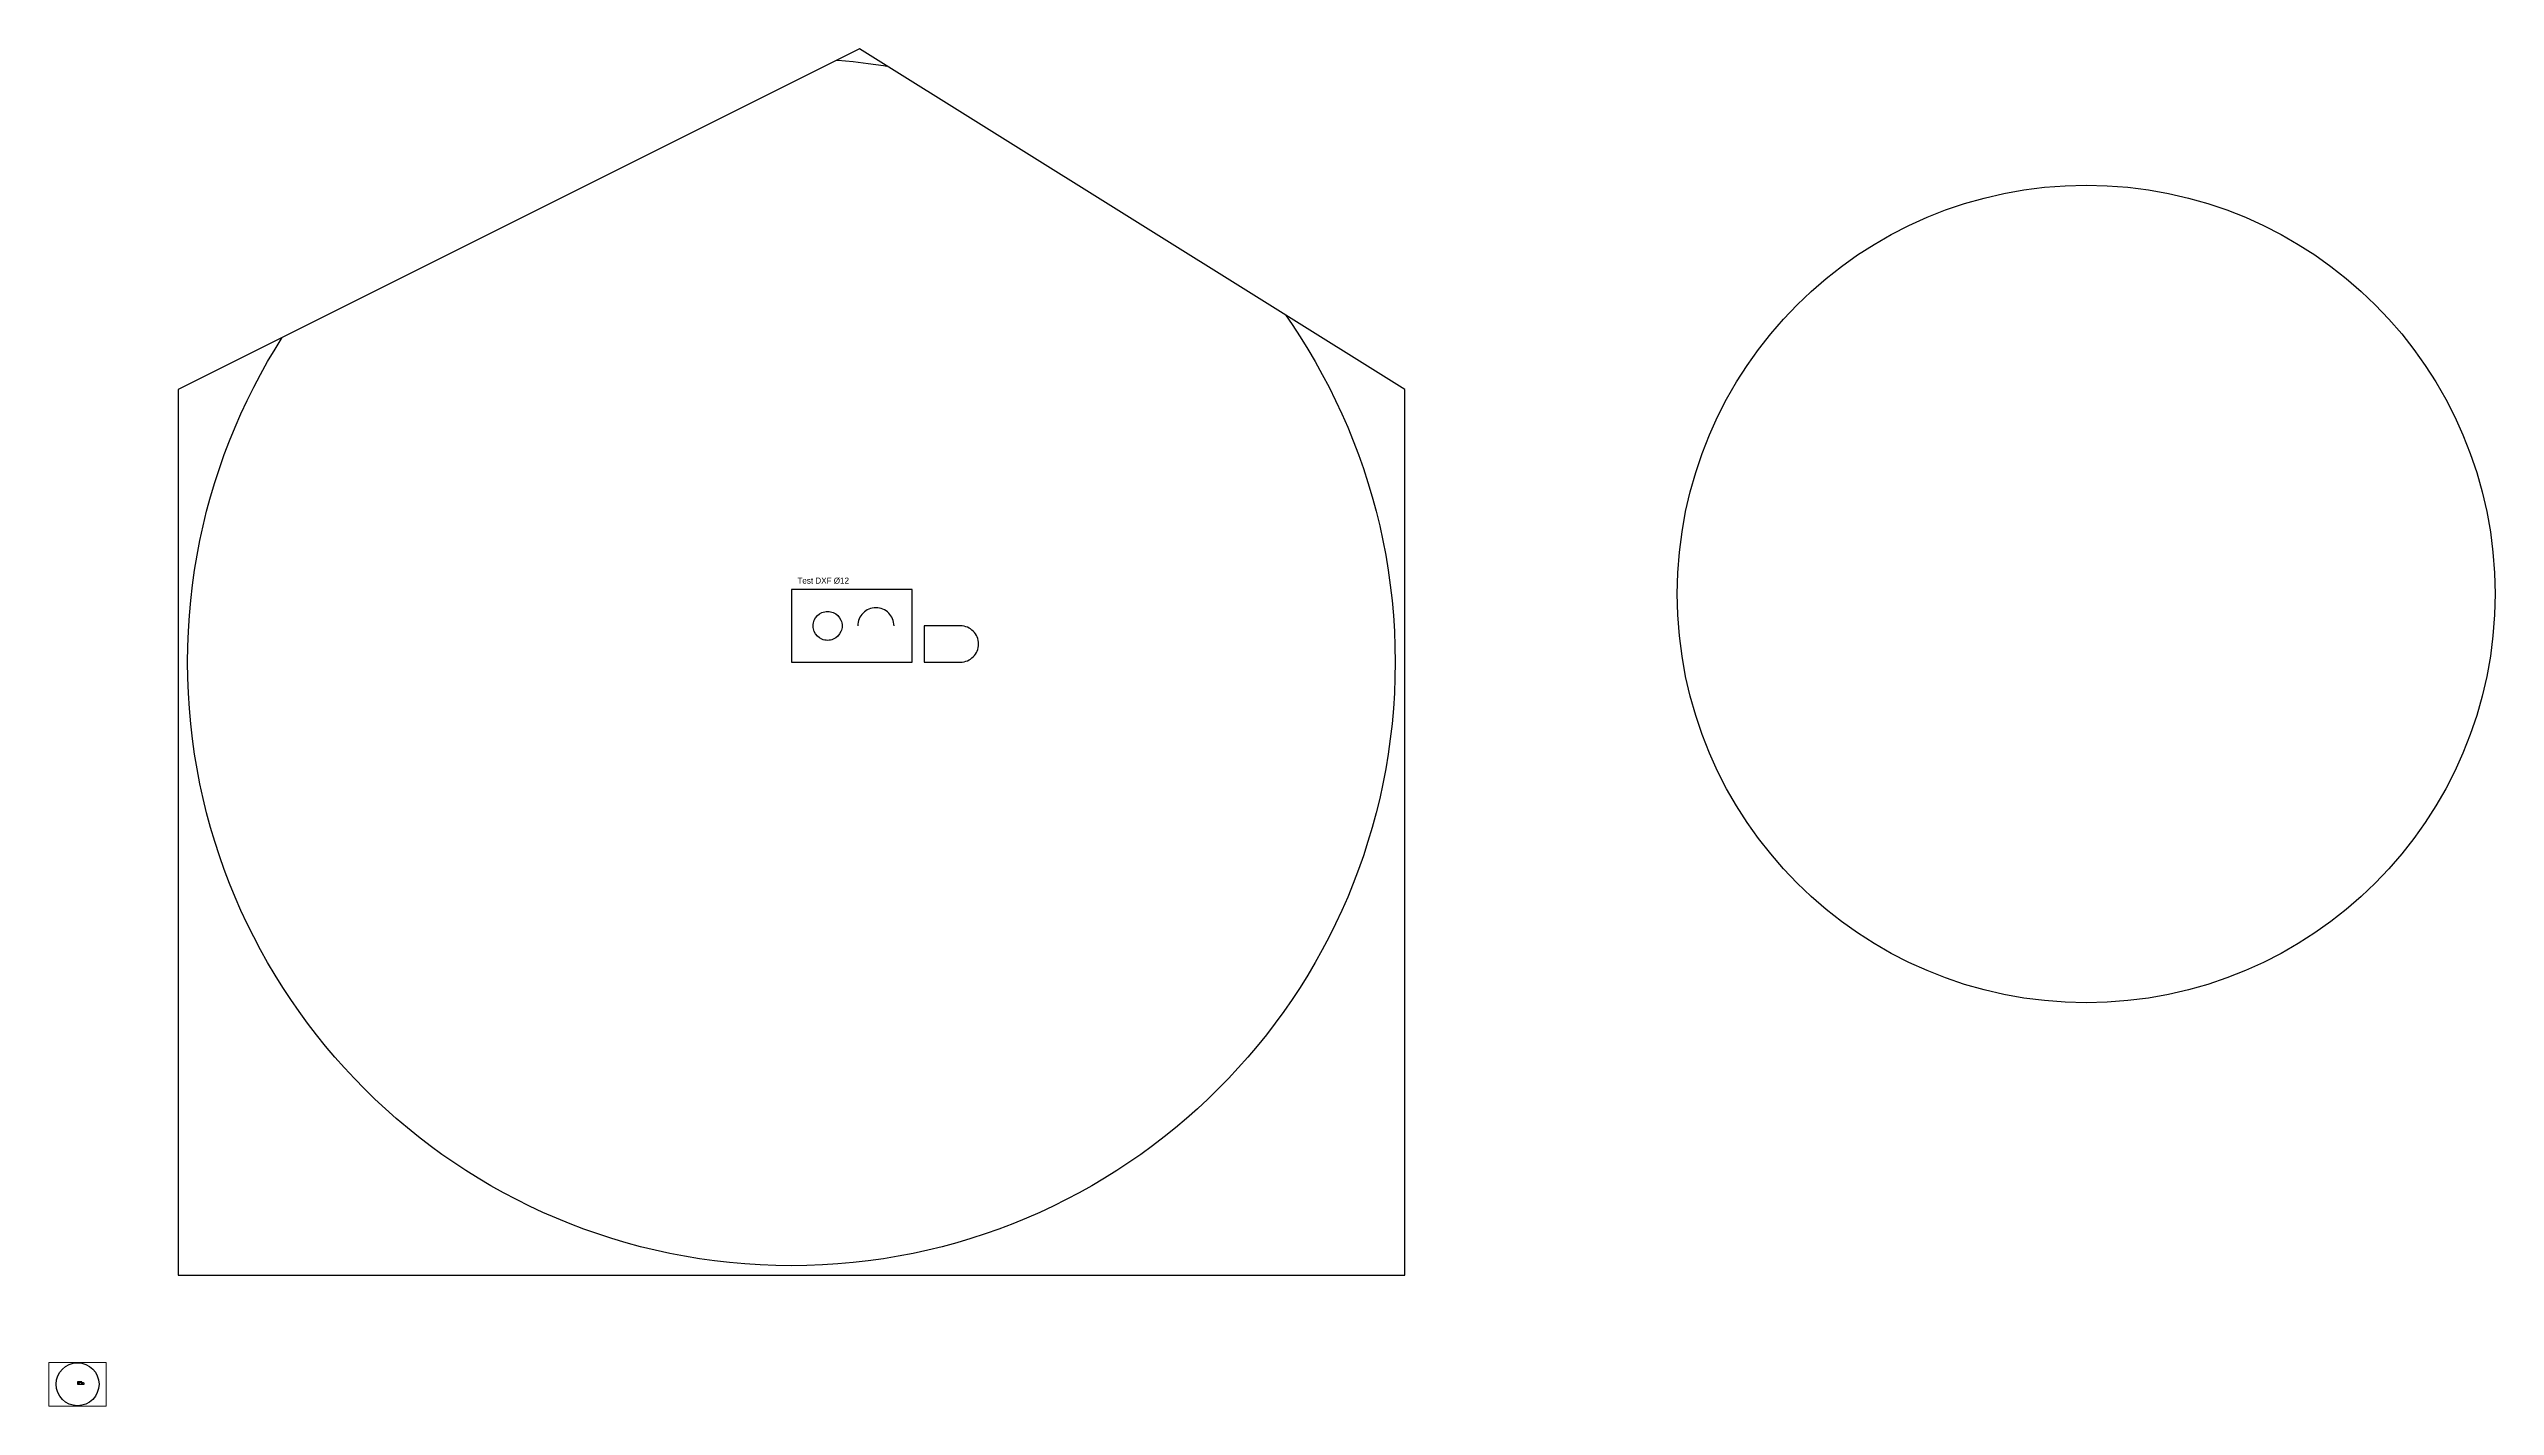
# Paper-space layout 'P1' of a CAD drawing. Extents: x 1 to 360, y 1 to 200.
# The model-space entities are those that its viewports show. They can reach past a viewport. Long polylines and large blocks are cut down to what shows.
import ezdxf

# ---------------------------------------------------------------- set-up
doc = ezdxf.new("R2010")
doc.units = 0
doc.header["$MEASUREMENT"] = 0
doc.layers.add('MURS', color=1, linetype='Continuous')

msp = doc.modelspace()

# ---------------------------------------------------------------- linework, layer by layer
at = {"color": 5}
msp.add_lwpolyline([(110, 0), (140, 0, 1), (140, 30), (110, 30)], format="xyb", close=True, dxfattribs=at)
at = {"linetype": 'Continuous'}
msp.add_circle((0, 0), 500, dxfattribs=at)
msp.add_circle((30, 30), 12)
at = {"color": 3}
msp.add_arc((70, 30), 15, 0, 180, dxfattribs=at)
at = {"layer": 'MURS'}
for p, q in [((100, 60), (0, 60)), ((0, 60), (0, 0)), ((100, 0), (100, 60)), ((0, 0), (100, 0))]:
    msp.add_line(p, q, dxfattribs=at)

# ---------------------------------------------------------------- texts
msp.add_text('Test DXF %%c12', height=5).set_placement((5, 65))

psp = doc.layouts.new('P1')

# ---------------------------------------------------------------- linework, layer by layer
at = {"linetype": 'Continuous'}
psp.add_lwpolyline([(20, 20), (200, 20), (200, 150), (120, 200), (20, 150)], close=True, dxfattribs=at)
psp.add_circle((300, 120), 60, dxfattribs=at)

# ---------------------------------------------------------------- viewports
at = {"layer": '0', "linetype": 'Continuous'}
vp = psp.add_viewport(center=(110, 110), size=(180, 180), view_center_point=(0, 0), view_height=1015.873, dxfattribs=at)
vp.dxf.flags = 0x10000  # cut along an outline
vp.dxf.clipping_boundary_handle = psp.add_lwpolyline([(20, 20), (200, 20), (200, 150), (120, 200), (20, 150)], format="xyb", close=True, dxfattribs={"invisible": 1}).dxf.handle
psp.add_viewport(center=(5.25, 4), size=(8.4, 6.4), view_center_point=(0, 0), view_height=1015.873, status=3, dxfattribs=at)

doc.saveas('drawing.dxf')
